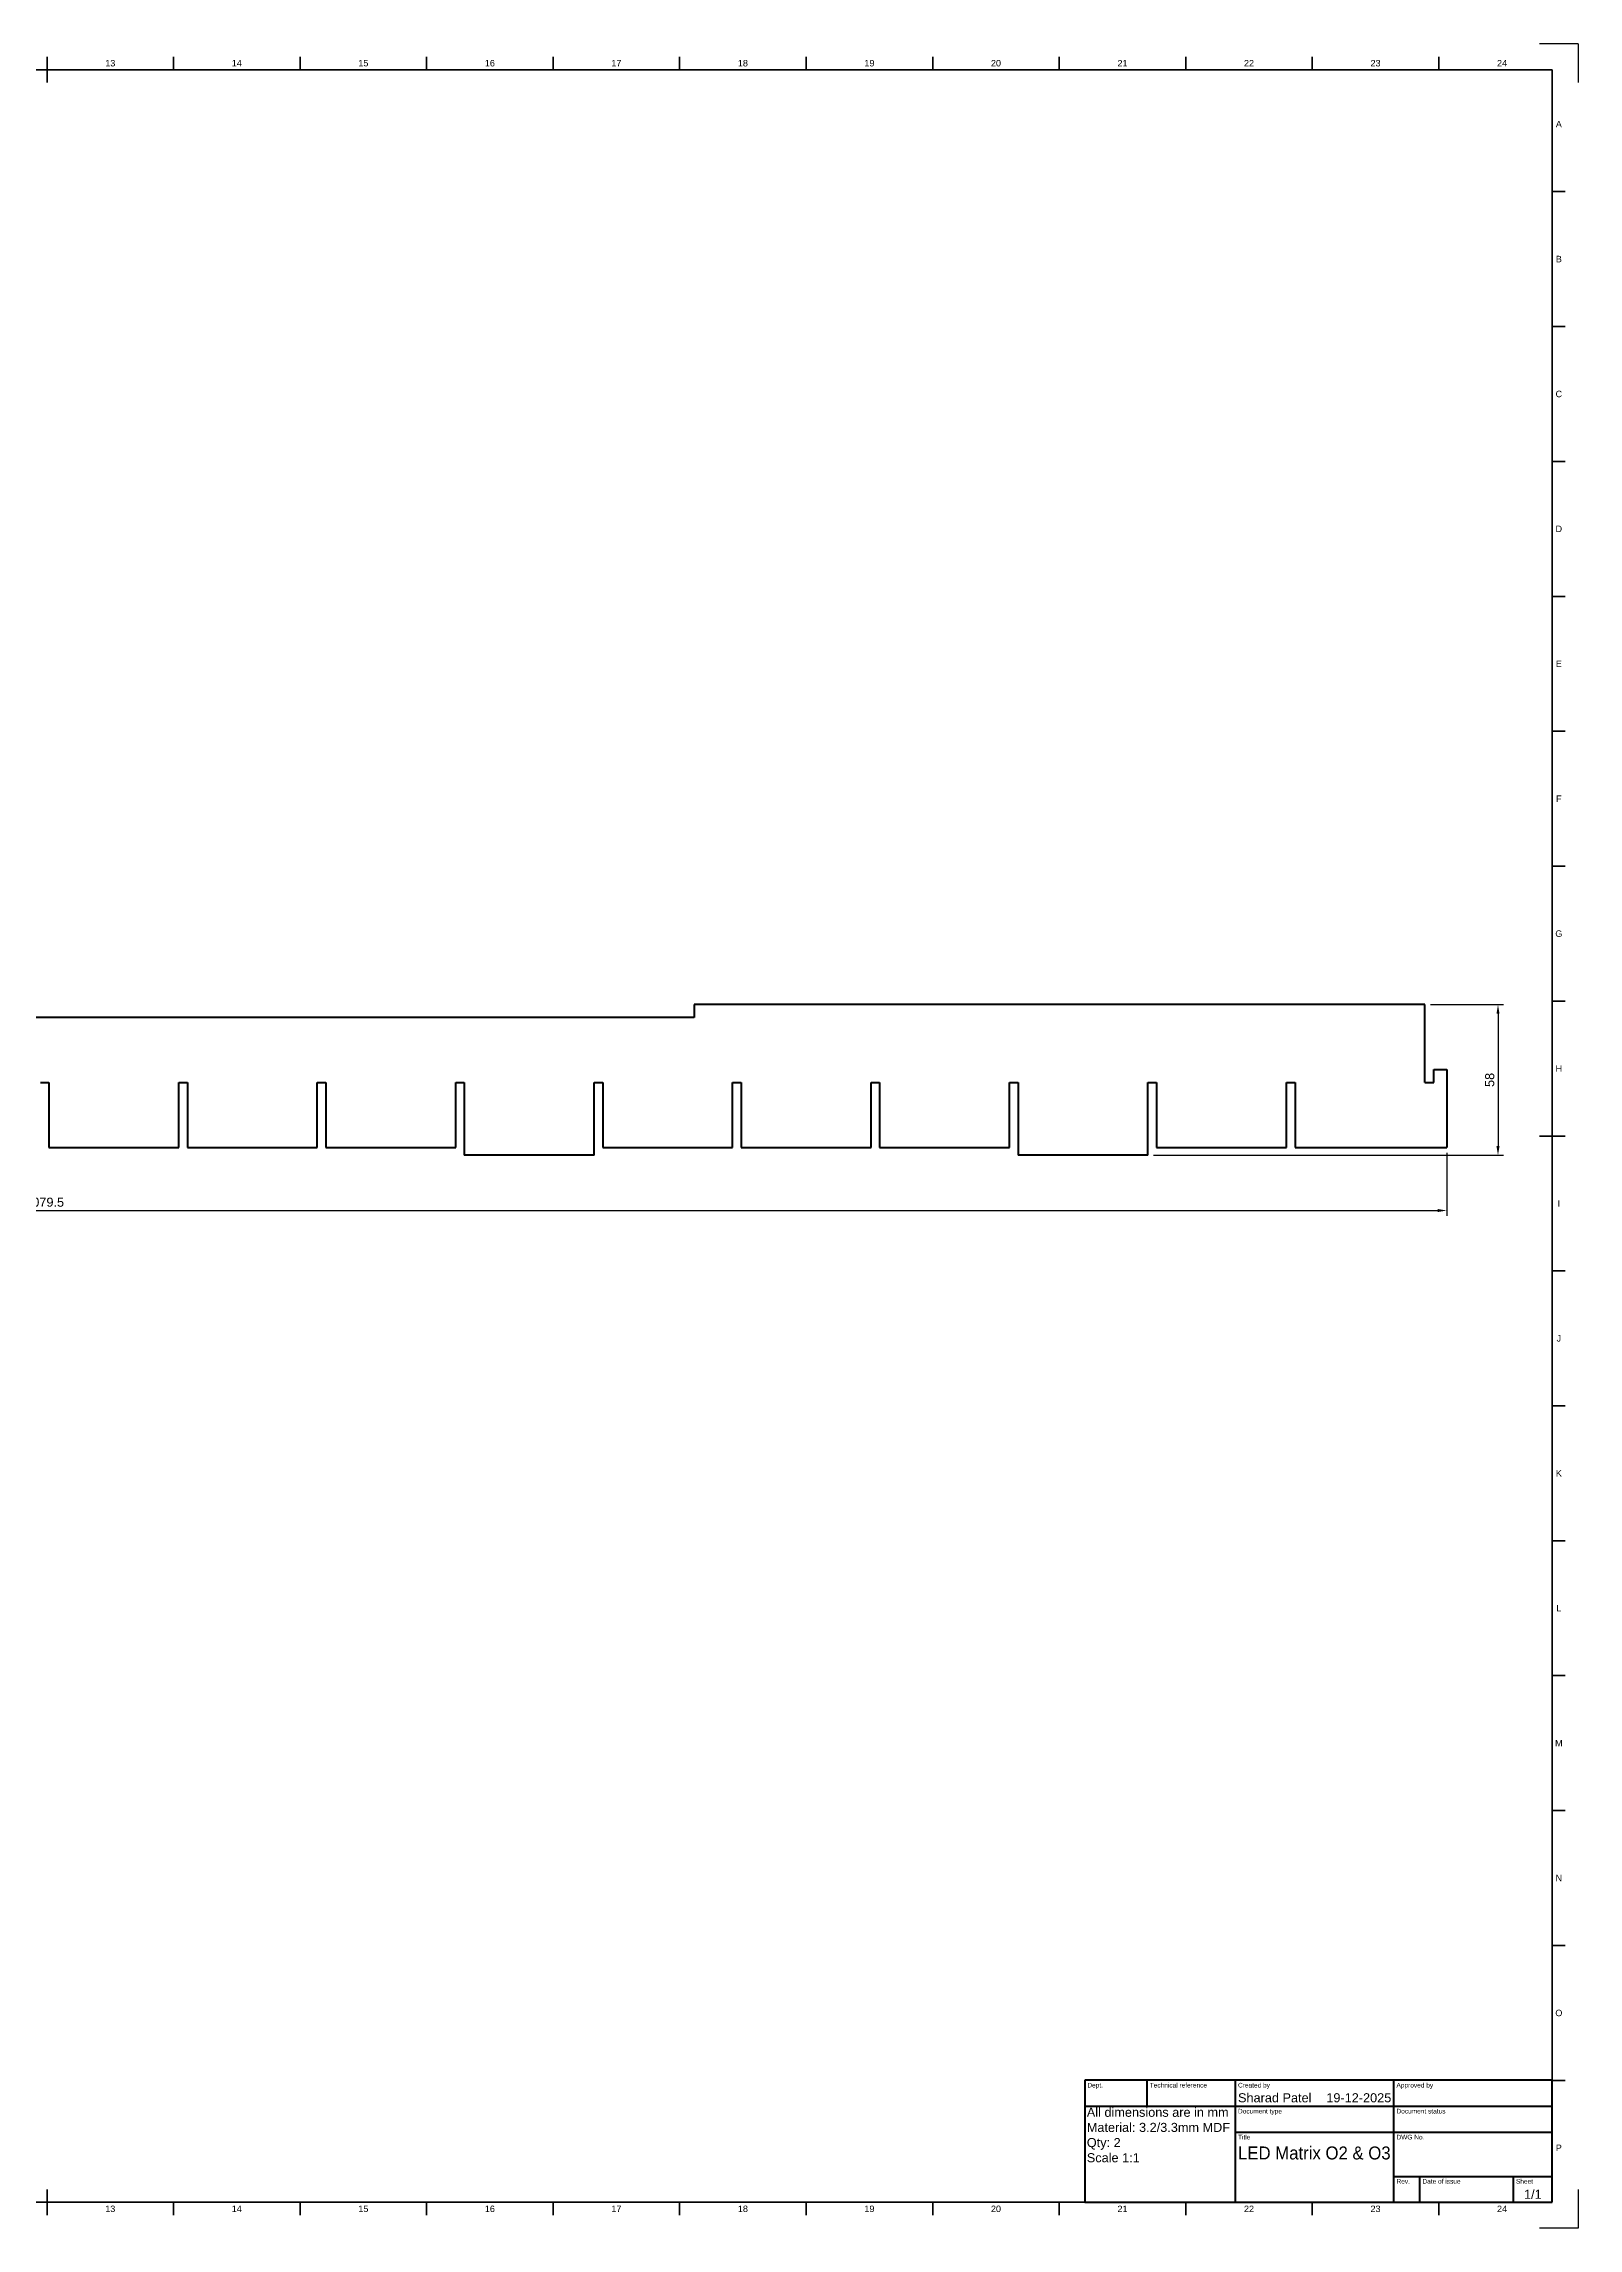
# Model space of a CAD drawing. Header units: millimetres. Extents: x 0 to 1189, y 0 to 841.
# Drawn here: x 598 to 1189, y 0 to 841 of the extents above; entities that cross this region are included whole.
import ezdxf
from ezdxf.enums import TextEntityAlignment as Align

# ---------------------------------------------------------------- set-up
doc = ezdxf.new("R2010")
doc.units = ezdxf.units.MM
doc.header["$LTSCALE"] = 0.75
for name, color, linetype, lineweight in [('BORDER', 7, 'Continuous', 35), ('FD_Dimensions', 7, 'Continuous', 35), ('Notes', 7, 'Continuous', 35), ('TITLEBLOCK', 7, 'Continuous', 50), ('Visible', 7, 'Continuous', 70)]:
    doc.layers.add(name, color=color, linetype=linetype, lineweight=lineweight)
doc.styles.add('FusionTitle', font='arial.ttf')
doc.styles.get("Standard").update_dxf_attribs({"font": 'arial.ttf'})
doc.dimstyles.new('Dim-ISO-25', dxfattribs={"dimtxt": 3.5, "dimasz": 3.5, "dimexe": 2.1, "dimexo": 2.1, "dimgap": 1.4, "dimtad": 1, "dimzin": 12, "dimdsep": 46, "dimtxsty": 'Standard', "dimcen": 0, "dimazin": 3, "dimtp": 0.1, "dimtm": 0.1, "dimtfac": 0.714286, "dimtmove": 0, "dimatfit": 3, "dimfxl": 1, "dimtzin": 12, "dimarcsym": 0})

# ---------------------------------------------------------------- blocks, each defined once
blk = doc.blocks.new('ISO_A0_SHEET')
at = {"layer": 'BORDER'}
for p, q in [((599.5, 836), (599.5, 826)), ((648.208333, 836), (648.208333, 831)), ((696.916666, 836), (696.916666, 831)), ((745.624999, 836), (745.624999, 831)), ((794.333332, 836), (794.333332, 831)), ((843.041665, 836), (843.041665, 831)), ((891.749998, 836), (891.749998, 831)), ((940.458331, 836), (940.458331, 831)), ((989.166664, 836), (989.166664, 831)), ((1037.874997, 836), (1037.874997, 831)), ((1086.58333, 836), (1086.58333, 831)), ((1135.291663, 836), (1135.291663, 831)), ((20, 831), (1179, 831)), ((1179, 831), (1179, 10)), ((1179, 784.0625), (1184, 784.0625)), ((1179, 732.125), (1184, 732.125)), ((1179, 680.1875), (1184, 680.1875)), ((1179, 628.25), (1184, 628.25)), ((1179, 576.3125), (1184, 576.3125)), ((1179, 524.375), (1184, 524.375)), ((1179, 472.4375), (1184, 472.4375)), ((1174, 420.5), (1184, 420.5)), ((1179, 368.5625), (1184, 368.5625)), ((1179, 316.625), (1184, 316.625)), ((1179, 264.6875), (1184, 264.6875)), ((1179, 212.75), (1184, 212.75)), ((1179, 160.8125), (1184, 160.8125)), ((1179, 108.875), (1184, 108.875)), ((1179, 56.9375), (1184, 56.9375)), ((20, 10), (1179, 10)), ((599.5, 15), (599.5, 5)), ((648.208333, 10), (648.208333, 5)), ((696.916666, 10), (696.916666, 5)), ((745.624999, 10), (745.624999, 5)), ((794.333332, 10), (794.333332, 5)), ((843.041665, 10), (843.041665, 5)), ((891.749998, 10), (891.749998, 5)), ((940.458331, 10), (940.458331, 5)), ((989.166664, 10), (989.166664, 5)), ((1037.874997, 10), (1037.874997, 5)), ((1086.58333, 10), (1086.58333, 5)), ((1135.291663, 10), (1135.291663, 5))]:
    blk.add_line(p, q, dxfattribs=at)
at = {"layer": 'Defpoints'}
for p, q in [((1189, 841), (1174, 841)), ((1189, 841), (1189, 826)), ((1189, 15), (1189, 0)), ((1189, 0), (1174, 0))]:
    blk.add_line(p, q, dxfattribs=at)
at = {"layer": 'BORDER', "style": 'FusionTitle'}
for s, p in [('13', (623.854167, 833.5)), ('14', (672.5625, 833.5)), ('15', (721.270833, 833.5)), ('16', (769.979166, 833.5)), ('17', (818.687499, 833.5)), ('18', (867.395832, 833.5)), ('19', (916.104165, 833.5)), ('20', (964.812498, 833.5)), ('21', (1013.520831, 833.5)), ('22', (1062.229164, 833.5)), ('23', (1110.937497, 833.5)), ('24', (1159.64583, 833.5)), ('A', (1181.5, 810.03125)), ('B', (1181.5, 758.09375)), ('C', (1181.5, 706.15625)), ('D', (1181.5, 654.21875)), ('E', (1181.5, 602.28125)), ('F', (1181.5, 550.34375)), ('G', (1181.5, 498.40625)), ('H', (1181.5, 446.46875)), ('I', (1181.5, 394.53125)), ('J', (1181.5, 342.59375)), ('K', (1181.5, 290.65625)), ('L', (1181.5, 238.71875)), ('M', (1181.5, 186.78125)), ('N', (1181.5, 134.84375)), ('O', (1181.5, 82.90625)), ('P', (1181.5, 30.96875)), ('13', (623.854167, 7.5)), ('14', (672.5625, 7.5)), ('15', (721.270833, 7.5)), ('16', (769.979166, 7.5)), ('17', (818.687499, 7.5)), ('18', (867.395832, 7.5)), ('19', (916.104165, 7.5)), ('20', (964.812498, 7.5)), ('21', (1013.520831, 7.5)), ('22', (1062.229164, 7.5)), ('23', (1110.937497, 7.5)), ('24', (1159.64583, 7.5))]:
    blk.add_text(s, height=2.5, dxfattribs=at).set_placement(p, align=Align.MIDDLE)
blk = doc.blocks.new('ISO_TITLEBLOCK')
at = {"layer": 'TITLEBLOCK'}
for p, q in [((0, 47), (-180, 47)), ((-180, 47), (-180, 0)), ((-156, 37), (-156, 47)), ((-122, 0), (-122, 47)), ((-61, 0), (-61, 47)), ((0, 0), (0, 47)), ((-180, 37), (0, 37)), ((-122, 27), (0, 27)), ((-61, 10), (0, 10)), ((-51, 0), (-51, 10)), ((-15, 0), (-15, 10)), ((-180, 0), (0, 0))]:
    blk.add_line(p, q, dxfattribs=at)
at = {"layer": 'TITLEBLOCK', "style": 'FusionTitle'}
for s, p in [('Dept.', (-179, 46)), ('Technical reference', (-155, 46)), ('Created by', (-121, 46)), ('Approved by', (-60, 46)), ('Document type', (-121, 36)), ('Document status', (-60, 36)), ('Title', (-121, 26)), ('DWG No.', (-60, 26)), ('Rev.', (-60, 9)), ('Date of issue', (-50, 9)), ('Sheet', (-14, 9))]:
    blk.add_text(s, height=1.8, dxfattribs=at).set_placement(p, align=Align.TOP_LEFT)
for tag, height, p in [('TECHNICAL_REFERENCE', 3.5, (-155, 42)), ('CREATED_BY', 3.5, (-121, 42)), ('APPROVED_BY', 3.5, (-60, 42)), ('DEPT', 3.5, (-179, 42)), ('DOCUMENT_TYPE', 3.5, (-121, 32)), ('DOCUMENT_STATUS', 3.5, (-60, 32)), ('TITLE_1', 5, (-121, 21.5)), ('TITLE_2', 5, (-121, 14)), ('TITLE_3', 5, (-121, 6.5)), ('DATE_OF_ISSUE', 3.5, (-50, 5))]:
    blk.add_attdef(tag, text='', height=height, dxfattribs=at).set_placement(p, align=Align.TOP_LEFT)
for tag, p in [('CREATED_DATE', (-62, 42)), ('APPROVED_DATE', (-0.99, 42))]:
    blk.add_attdef(tag, text='', height=3.5, dxfattribs=at).set_placement(p, align=Align.TOP_RIGHT)
for tag, height, p in [('DRAWING_NUMBER', 5, (-30.5, 19.75)), ('REV', 3.5, (-56, 4.85)), ('SHEET', 3.5, (-7.5, 4.85))]:
    blk.add_attdef(tag, text='', height=height, dxfattribs=at).set_placement(p, align=Align.TOP_CENTER)
blk = doc.blocks.new('*D6')
at = {"layer": 'Defpoints', "color": 0, "transparency": 16777216}
for p in [(1129.938615, 471.094868), (1023.338615, 413.094868), (1158.086232, 413.094868)]:
    blk.add_point(p, dxfattribs=at)
at = {"layer": 'FD_Dimensions', "color": 0, "lineweight": -2, "transparency": 16777216}
for p, q in [((1132.038615, 471.094868), (1160.186232, 471.094868)), ((1158.086232, 467.594868), (1158.086232, 416.594868)), ((1025.438615, 413.094868), (1160.186232, 413.094868))]:
    blk.add_line(p, q, dxfattribs=at)
at = {"layer": 'FD_Dimensions', "color": 0, "transparency": 16777216}
for points in [[(1157.502899, 467.594868), (1158.669566, 467.594868), (1158.086232, 471.094868)], [(1157.502899, 416.594868), (1158.669566, 416.594868), (1158.086232, 413.094868)]]:
    blk.add_solid(points, dxfattribs=at)
at = {"layer": 'FD_Dimensions', "color": 0, "transparency": 16777216, "insert": (1154.899227, 442.094868), "char_height": 3.5, "attachment_point": 5, "rotation": 90}
blk.add_mtext('58', dxfattribs=at)
blk = doc.blocks.new('*D7')
at = {"layer": 'Defpoints', "color": 0, "transparency": 16777216}
for p in [(58.838615, 416.094868), (1138.338615, 416.094868), (1138.338615, 391.811545)]:
    blk.add_point(p, dxfattribs=at)
at = {"layer": 'FD_Dimensions', "color": 0, "lineweight": -2, "transparency": 16777216}
for p, q in [((58.838615, 413.994868), (58.838615, 389.711545)), ((1138.338615, 413.994868), (1138.338615, 389.711545)), ((62.338615, 391.811545), (1134.838615, 391.811545))]:
    blk.add_line(p, q, dxfattribs=at)
at = {"layer": 'FD_Dimensions', "color": 0, "transparency": 16777216}
for points in [[(62.338615, 392.394878), (62.338615, 391.228212), (58.838615, 391.811545)], [(1134.838615, 392.394878), (1134.838615, 391.228212), (1138.338615, 391.811545)]]:
    blk.add_solid(points, dxfattribs=at)
at = {"layer": 'FD_Dimensions', "color": 0, "transparency": 16777216, "insert": (598.588615, 394.99855), "char_height": 3.5, "attachment_point": 5}
blk.add_mtext('1079.5', dxfattribs=at)

msp = doc.modelspace()

# ---------------------------------------------------------------- linework, layer by layer
at = {"layer": 'Visible'}
for p, q in [((848.588615, 471.094868), (848.588615, 466.094868)), ((1129.938615, 471.094868), (848.588615, 471.094868)), ((1129.938615, 441.094868), (1129.938615, 471.094868)), ((848.588615, 466.094868), (348.588615, 466.094868)), ((1133.338615, 446.094868), (1138.338615, 446.094868)), ((1133.338615, 441.094868), (1133.338615, 446.094868)), ((1138.338615, 446.094868), (1138.338615, 416.094868)), ((596.938615, 441.094868), (600.238615, 441.094868)), ((600.238615, 441.094868), (600.238615, 416.094868)), ((650.238615, 416.094868), (650.238615, 441.094868)), ((650.238615, 441.094868), (653.538615, 441.094868)), ((653.538615, 441.094868), (653.538615, 416.094868)), ((703.538615, 416.094868), (703.538615, 441.094868)), ((703.538615, 441.094868), (706.838615, 441.094868)), ((706.838615, 441.094868), (706.838615, 416.094868)), ((756.838615, 416.094868), (756.838615, 441.094868)), ((756.838615, 441.094868), (760.138615, 441.094868)), ((760.138615, 441.094868), (760.138615, 413.094868)), ((810.138615, 413.094868), (810.138615, 441.094868)), ((810.138615, 441.094868), (813.438615, 441.094868)), ((813.438615, 441.094868), (813.438615, 416.094868)), ((863.438615, 416.094868), (863.438615, 441.094868)), ((863.438615, 441.094868), (866.738615, 441.094868)), ((866.738615, 441.094868), (866.738615, 416.094868)), ((916.738615, 416.094868), (916.738615, 441.094868)), ((916.738615, 441.094868), (920.038615, 441.094868)), ((920.038615, 441.094868), (920.038615, 416.094868)), ((970.038615, 416.094868), (970.038615, 441.094868)), ((970.038615, 441.094868), (973.338615, 441.094868)), ((973.338615, 441.094868), (973.338615, 413.094868)), ((1023.338615, 413.094868), (1023.338615, 441.094868)), ((1023.338615, 441.094868), (1026.638615, 441.094868)), ((1026.638615, 441.094868), (1026.638615, 416.094868)), ((1076.638615, 441.094868), (1079.938615, 441.094868)), ((1076.638615, 416.094868), (1076.638615, 441.094868)), ((1079.938615, 441.094868), (1079.938615, 416.094868)), ((1129.938615, 441.094868), (1133.338615, 441.094868)), ((600.238615, 416.094868), (650.238615, 416.094868)), ((653.538615, 416.094868), (703.538615, 416.094868)), ((706.838615, 416.094868), (756.838615, 416.094868)), ((810.138615, 413.094868), (760.138615, 413.094868)), ((813.438615, 416.094868), (863.438615, 416.094868)), ((866.738615, 416.094868), (916.738615, 416.094868)), ((920.038615, 416.094868), (970.038615, 416.094868)), ((1023.338615, 413.094868), (973.338615, 413.094868)), ((1026.638615, 416.094868), (1076.638615, 416.094868)), ((1079.938615, 416.094868), (1138.338615, 416.094868))]:
    msp.add_line(p, q, dxfattribs=at)

# ---------------------------------------------------------------- block references
at = {"layer": 'BORDER'}
msp.add_blockref('ISO_A0_SHEET', (0, 0), dxfattribs=at)
at = {"layer": 'TITLEBLOCK'}
ref = msp.add_blockref('ISO_TITLEBLOCK', (1179, 10), dxfattribs=at)
ref.add_attrib('CREATED_DATE', '19-12-2025', dxfattribs={"height": 3.5, "style": 'FusionTitle'}).set_placement((1117, 52), align=Align.TOP_RIGHT)
ref.add_attrib('SHEET', '1/1', dxfattribs={"height": 3.5, "style": 'FusionTitle'}).set_placement((1171.5, 14.85), align=Align.TOP_CENTER)
ref.add_attrib('TITLE_1', 'LED Matrix O2 & O3', dxfattribs={"height": 5, "style": 'FusionTitle', "width": 0.922929}).set_placement((1058, 31.5), align=Align.TOP_LEFT)
ref.add_attrib('CREATED_BY', 'Sharad Patel', dxfattribs={"height": 3.5, "style": 'FusionTitle'}).set_placement((1058, 52), align=Align.TOP_LEFT)

# ---------------------------------------------------------------- texts
at = {"layer": 'Notes', "insert": (999.786611, 46.426947), "char_height": 3.5, "attachment_point": 1}
msp.add_mtext_dynamic_manual_height_columns('All dimensions are in mm\\PMaterial: 3.2/3.3mm MDF\\PQty: 2\\PScale 1:1', width=57.213389, gutter_width=17.5, heights=[0], dxfattribs=at)

# ---------------------------------------------------------------- dimensions: what is measured, and where the dimension line sits
at = {"layer": 'FD_Dimensions'}
for base, p1, p2, angle, picture, middle in [((1158.086232, 413.094868), (1129.938615, 471.094868), (1023.338615, 413.094868), 90, '*D6', (1154.899227, 442.094868)), ((1138.338615, 391.811545), (58.838615, 416.094868), (1138.338615, 416.094868), 180, '*D7', (598.588615, 394.99855))]:
    dim = msp.add_linear_dim(base=base, p1=p1, p2=p2, angle=angle, dimstyle='Dim-ISO-25', override={"dimlfac": 1, "dimclrd": 0, "dimclre": 0}, dxfattribs=at)
    dim.commit()
    dim.dimension.update_dxf_attribs({"geometry": picture, "text_midpoint": middle})

doc.saveas('drawing.dxf')
